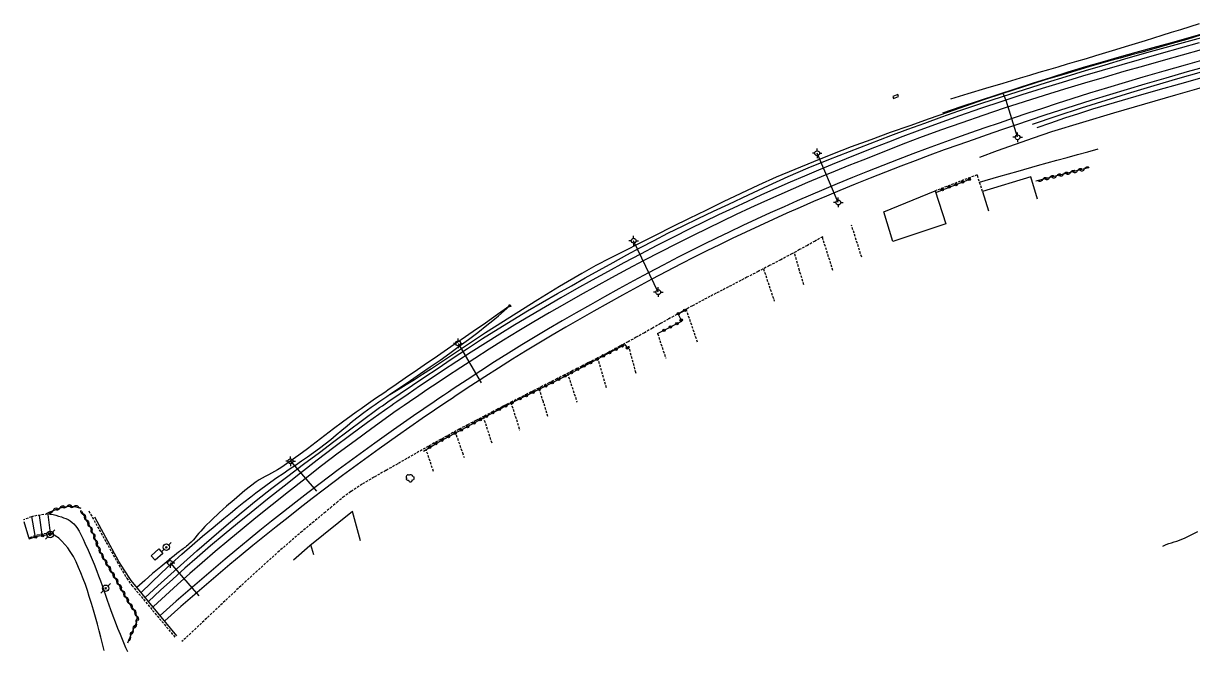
# Model space of a CAD drawing. Header units: millimetres. Extents: x 254999 to 256000, y 142999 to 144000.
# Drawn here: x 255341.8 to 255585.3, y 143119 to 143249.7 of the extents above; entities that cross this region are included whole.
import ezdxf

# ---------------------------------------------------------------- set-up
doc = ezdxf.new("R2010")
doc.units = ezdxf.units.MM
doc.linetypes.add('DASHED', pattern=[0.75, 0.5, -0.25])
doc.layers.get('0').update_dxf_attribs({"linetype": 'CONTINUOUS'})
for name, color, linetype in [('W0017', 7, 'CONTINUOUS'), ('W0071', 7, 'CONTINUOUS'), ('W0101', 7, 'CONTINUOUS'), ('W0104', 1, 'CONTINUOUS'), ('W0105', 7, 'CONTINUOUS'), ('W0112', 1, 'DASHED'), ('W0120', 7, 'CONTINUOUS'), ('W0211', 2, 'CONTINUOUS'), ('W0214', 2, 'CONTINUOUS'), ('W0300', 7, 'CONTINUOUS'), ('W0310', 3, 'CONTINUOUS'), ('W0323', 7, 'CONTINUOUS'), ('W0439', 7, 'CONTINUOUS'), ('W0473', 7, 'CONTINUOUS'), ('W0610', 7, 'CONTINUOUS'), ('W0611', 7, 'CONTINUOUS'), ('W0700', 7, 'CONTINUOUS'), ('W0850', 7, 'CONTINUOUS'), ('W1102', 7, 'CONTINUOUS')]:
    doc.layers.add(name, color=color, linetype=linetype)

# ---------------------------------------------------------------- blocks, each defined once
blk = doc.blocks.new('T850')
for p, q in [((-0.25, -0.15), (0, 0.32)), ((0, 0.32), (0.25, -0.15)), ((-0.25, -0.15), (0.25, -0.15))]:
    blk.add_line(p, q)
for major_axis in [(-0.106, 0.106), (-0.0354, 0.0354), (-0.0236, 0.0236)]:
    blk.add_ellipse((0, 0), major_axis=major_axis, ratio=1, start_param=3.926991, end_param=10.210176)
blk = doc.blocks.new('T610')
for p, q in [((-0.500001, 0), (-1.000002, 0)), ((0, 0.500001), (0, 1.000002)), ((0.500001, 0), (1.000002, 0)), ((0, -0.500001), (0, -1.000002))]:
    blk.add_line(p, q)
blk.add_ellipse((0, 0), major_axis=(-0.353554, 0.353554), ratio=1, start_param=3.926990817, end_param=10.2101761242)
blk = doc.blocks.new('T473')
for p, q in [((-0.166667, 0.166667), (0.166667, -0.166667)), ((-0.166667, -0.166667), (0.166667, 0.166667)), ((0.500001, 0.500001), (1.000002, 1.000002)), ((-1.000002, -1.000002), (-0.500001, -0.500001))]:
    blk.add_line(p, q)
blk.add_ellipse((0, 0), major_axis=(0.471405, 0.471405), ratio=1, start_param=5.4977871438, end_param=11.780972451)
blk = doc.blocks.new('T300')
for p, q in [((-0.8, 0.51), (-0.86, 0.34)), ((-0.86, 0.34), (-0.86, 0.17)), ((-0.86, 0.17), (-0.74, 0.06)), ((-0.69, 0.63), (-0.8, 0.51)), ((-0.8, -0.06), (-0.74, 0.06)), ((-0.74, 0.06), (-0.69, 0.11)), ((-0.57, 0.69), (-0.69, 0.63)), ((-0.46, 0.69), (-0.57, 0.69)), ((-0.29, 0.63), (-0.46, 0.69)), ((-0.29, 0.63), (-0.17, 0.74)), ((-0.23, 0.57), (-0.29, 0.63)), ((-0.17, 0.74), (-0.06, 0.8)), ((-0.06, 0.8), (0.06, 0.8)), ((0.06, 0.8), (0.23, 0.74)), ((0.23, 0.74), (0.34, 0.63)), ((0.34, 0.63), (0.4, 0.51)), ((0.46, 0.46), (0.34, 0.46)), ((0.4, 0.51), (0.4, 0.46)), ((0.57, 0.4), (0.46, 0.46)), ((0.57, 0.4), (0.69, 0.29)), ((0.69, 0.29), (0.74, 0.17)), ((0.74, 0.06), (0.69, -0.17)), ((0.74, 0.17), (0.74, 0.06)), ((-0.8, -0.17), (-0.8, -0.06)), ((-0.8, -0.23), (-0.8, -0.17)), ((-0.74, -0.34), (-0.8, -0.23)), ((-0.69, -0.4), (-0.74, -0.34)), ((-0.51, -0.46), (-0.69, -0.4)), ((-0.4, -0.46), (-0.51, -0.46)), ((-0.4, -0.46), (-0.34, -0.46)), ((-0.34, -0.46), (-0.34, -0.4)), ((-0.34, -0.51), (-0.34, -0.46)), ((-0.29, -0.63), (-0.34, -0.51)), ((-0.17, -0.74), (-0.29, -0.63)), ((-0.06, -0.8), (-0.17, -0.74)), ((0.06, -0.8), (-0.06, -0.8)), ((0.17, -0.74), (0.06, -0.8)), ((0.23, -0.69), (0.17, -0.74)), ((0.29, -0.46), (0.23, -0.46)), ((0.29, -0.63), (0.23, -0.69)), ((0.46, -0.4), (0.29, -0.46)), ((0.34, -0.51), (0.29, -0.63)), ((0.34, -0.51), (0.34, -0.46)), ((0.57, -0.34), (0.46, -0.4)), ((0.63, -0.29), (0.57, -0.34)), ((0.69, -0.17), (0.63, -0.29))]:
    blk.add_line(p, q)
blk = doc.blocks.new('t310o')
at = {"color": 0, "linetype": 'Continuous'}
for centre, start, end in [((-0.5, 0.38), 216.8699, 323.1304), ((0.5, -0.37), 36.8699, 143.1303)]:
    blk.add_arc(centre, 0.625, start, end, dxfattribs=at)
blk = doc.blocks.new('t323o')
at = {"color": 0, "linetype": 'Continuous'}
for radius in [0.25, 0.15]:
    blk.add_circle((0, 0), radius, dxfattribs=at)

msp = doc.modelspace()

# ---------------------------------------------------------------- linework, layer by layer
at = {"layer": 'W0017'}
for points in [[(255347.41, 143147.63), (255348, 143147.53), (255348.58, 143147.4), (255349.16, 143147.24), (255349.73, 143147.05), (255350.2, 143146.88), (255350.67, 143146.7), (255351.12, 143146.49), (255351.55, 143146.22), (255351.95, 143145.92), (255352.31, 143145.58), (255352.65, 143145.22), (255352.96, 143144.83), (255353.45, 143144.06), (255353.87, 143143.25), (255354.25, 143142.43), (255354.62, 143141.61), (255355.29, 143140.16), (255355.92, 143138.7), (255356.53, 143137.23), (255357.11, 143135.75), (255357.49, 143134.76), (255357.85, 143133.76), (255358.21, 143132.76), (255358.55, 143131.76), (255358.9, 143130.76), (255359.25, 143129.76), (255359.6, 143128.76), (255359.96, 143127.77), (255360.45, 143126.48), (255360.94, 143125.2), (255361.45, 143123.93), (255361.96, 143122.66), (255362.52, 143121.27), (255363.1, 143119.89), (255363.47, 143119.03), (255363.47, 143119.03)], [(255358.67, 143119.29), (255358.32, 143120.65), (255357.96, 143122.01), (255357.6, 143123.37), (255357.22, 143124.72), (255356.82, 143126.17), (255356.41, 143127.62), (255355.98, 143129.06), (255355.54, 143130.49), (255355.14, 143131.73), (255354.72, 143132.96), (255354.29, 143134.19), (255353.8, 143135.39), (255353.31, 143136.55), (255352.8, 143137.69), (255352.23, 143138.82), (255351.57, 143139.89), (255351.04, 143140.63), (255350.46, 143141.33), (255349.83, 143141.99), (255349.17, 143142.61), (255348.92, 143142.82), (255348.66, 143143.01), (255348.38, 143143.18), (255348.11, 143143.35), (255347.95, 143143.44), (255347.8, 143143.52), (255347.64, 143143.6), (255347.48, 143143.67)]]:
    msp.add_lwpolyline(points, dxfattribs=at)
at = {"layer": 'W0071'}
for points in [[(255534.95, 143234.03), (255538.58, 143235.14), (255542.21, 143236.24), (255545.84, 143237.33), (255549.47, 143238.42), (255551.43, 143239.01), (255553.38, 143239.58), (255555.34, 143240.16), (255557.3, 143240.73), (255559.25, 143241.31), (255561.21, 143241.88), (255563.17, 143242.46), (255565.12, 143243.05), (255568.59, 143244.09), (255572.05, 143245.15), (255575.52, 143246.21), (255578.98, 143247.28), (255580.92, 143247.89), (255582.86, 143248.51), (255584.8, 143249.13), (255586.74, 143249.75)], [(255591.6, 143248.72), (255587.95, 143247.7), (255584.3, 143246.68), (255580.65, 143245.66), (255577, 143244.64), (255573.5, 143243.66), (255569.99, 143242.69), (255566.49, 143241.71), (255563, 143240.69), (255559.35, 143239.58), (255555.72, 143238.44), (255552.09, 143237.28), (255548.46, 143236.12), (255544.64, 143234.88), (255540.83, 143233.63), (255537.02, 143232.36), (255533.21, 143231.08)]]:
    msp.add_lwpolyline(points, dxfattribs=at)
at = {"layer": 'W0101'}
for points in [[(255412.04, 143142.08), (255410.34, 143148.15), (255401.49, 143141.06), (255401.49, 143141.07), (255401.49, 143141.07)], [(255401.49, 143141.07), (255398.05, 143138.02)]]:
    msp.add_lwpolyline(points, dxfattribs=at)
at = {"layer": 'W0104'}
msp.add_lwpolyline([(255552.99, 143213.16), (255551.63, 143217.83), (255541.57, 143214.75), (255542.79, 143210.73)], dxfattribs=at)
for points in [[(255533.93, 143208.02), (255522.85, 143204.34), (255520.99, 143210.56), (255531.69, 143214.9)], [(255370.85, 143139.45), (255369.26, 143138.06), (255368.44, 143138.98), (255370.03, 143140.38)]]:
    msp.add_lwpolyline(points, close=True, dxfattribs=at)
at = {"layer": 'W0105'}
for points in [[(255344.27, 143143.16), (255343.57, 143147.17)], [(255345.1, 143147.38), (255345.69, 143143.39)], [(255346.92, 143147.58), (255347.37, 143143.65)], [(255341.91, 143146.11), (255342.86, 143142.82)]]:
    msp.add_lwpolyline(points, dxfattribs=at)
at = {"layer": 'W0112'}
for points in [[(255541.57, 143214.75), (255540.42, 143218.24), (255531.69, 143214.89)], [(255516.39, 143201.1), (255514.27, 143207.79)], [(255508.28, 143205.36), (255506.68, 143204.45), (255505.08, 143203.56), (255503.47, 143202.67), (255501.86, 143201.8), (255499.53, 143200.56), (255497.19, 143199.34), (255494.84, 143198.13), (255492.5, 143196.91), (255491.22, 143196.24), (255489.93, 143195.58), (255488.64, 143194.91), (255487.35, 143194.25), (255486.07, 143193.59), (255484.78, 143192.92), (255483.5, 143192.24), (255482.22, 143191.56), (255481.14, 143190.98), (255480.06, 143190.38), (255478.98, 143189.78), (255477.9, 143189.18), (255476.21, 143188.24), (255474.51, 143187.29), (255472.82, 143186.33), (255471.13, 143185.38), (255469.44, 143184.43), (255467.74, 143183.49), (255466.04, 143182.55), (255464.33, 143181.63), (255463.3, 143181.09), (255462.27, 143180.55), (255461.23, 143180.02), (255460.19, 143179.49), (255459.15, 143178.97), (255458.11, 143178.45), (255457.07, 143177.92), (255456.04, 143177.39), (255454.48, 143176.59), (255452.91, 143175.79), (255451.35, 143175), (255449.79, 143174.2), (255448.23, 143173.4), (255446.67, 143172.6), (255445.1, 143171.8), (255443.54, 143171)], [(255508.15, 143205.29), (255510.36, 143198.31)], [(255504.37, 143195.34), (255503.41, 143198.35), (255502.38, 143202.09)], [(255495.93, 143198.68), (255498.17, 143191.98)], [(255482.22, 143183.39), (255479.86, 143190.27)], [(255473.89, 143185.19), (255475.58, 143180.07)], [(255467.81, 143182.65), (255469.23, 143177.36), (255469.35, 143176.95)], [(255463.25, 143173.89), (255461.41, 143180.13)], [(255455.13, 143176.93), (255457.09, 143171)], [(255450.1, 143171), (255449.22, 143173.9)], [(255443.54, 143171), (255442.55, 143170.49), (255441.55, 143169.97), (255440.55, 143169.46), (255439.55, 143168.94), (255437.81, 143168.04), (255436.06, 143167.14), (255434.32, 143166.23), (255432.59, 143165.31), (255429.36, 143163.54), (255426.15, 143161.75), (255422.95, 143159.93), (255419.76, 143158.1), (255417.29, 143156.7), (255414.81, 143155.31), (255412.36, 143153.87), (255409.98, 143152.32), (255408.62, 143151.31), (255407.3, 143150.25), (255406.01, 143149.16), (255404.71, 143148.07), (255402.29, 143146.06), (255399.87, 143144.05), (255397.47, 143142.01), (255395.1, 143139.95), (255392.79, 143137.9), (255390.5, 143135.83), (255388.23, 143133.74), (255385.99, 143131.63)], [(255443.34, 143170.88), (255445.19, 143165.07)], [(255451.04, 143167.93), (255450.1, 143171)], [(255457.09, 143171), (255457.13, 143170.9)], [(255437.56, 143167.92), (255439.41, 143162.25)], [(255431.68, 143164.82), (255433.25, 143160.43), (255433.59, 143159.41)], [(255427.21, 143156.53), (255425.69, 143161.07)], [(255347.58, 143147.66), (255346.84, 143147.61), (255346.11, 143147.54), (255345.38, 143147.44), (255344.65, 143147.32), (255343.48, 143147.1), (255341.82, 143146.44)], [(255355.44, 143148.3), (255361.34, 143137.7), (255361.33, 143137.7), (255363.34, 143134.3), (255364.43, 143132.79), (255364.42, 143132.79), (255373.44, 143121.95)], [(255347.48, 143143.67), (255346.67, 143143.6), (255345.88, 143143.49), (255345.08, 143143.34), (255344.29, 143143.17), (255343.66, 143142.88), (255343.15, 143142.69), (255342.89, 143142.6), (255342.89, 143142.6), (255342.89, 143142.6), (255342.89, 143142.6)], [(255385.99, 143131.63), (255374.83, 143121.11)]]:
    msp.add_lwpolyline(points, dxfattribs=at)
at = {"layer": 'W0120'}
msp.add_lwpolyline([(255373.78, 143122.31), (255364.23, 143133.84), (255362.79, 143136.01), (255361.68, 143137.79), (255356.72, 143146.97)], dxfattribs=at)
at = {"layer": 'W0211'}
for points in [[(255417.73, 143171), (255420.28, 143172.74), (255422.84, 143174.47), (255425.41, 143176.18), (255427.97, 143177.89), (255431.13, 143180), (255434.29, 143182.1), (255437.46, 143184.19), (255440.67, 143186.22), (255443.74, 143188.09), (255446.83, 143189.92), (255449.94, 143191.72), (255453.06, 143193.51), (255455.95, 143195.16), (255458.84, 143196.8), (255461.75, 143198.42), (255464.66, 143200.02), (255467.49, 143201.57), (255470.32, 143203.1), (255473.16, 143204.6), (255476.03, 143206.07), (255479.18, 143207.64), (255482.35, 143209.16), (255485.53, 143210.66), (255488.72, 143212.15), (255492.83, 143214.07), (255496.95, 143215.99), (255501.09, 143217.87), (255505.26, 143219.68), (255509.52, 143221.44), (255513.82, 143223.12), (255518.13, 143224.76), (255522.45, 143226.39), (255525.98, 143227.71), (255529.52, 143229.02), (255533.07, 143230.3), (255536.63, 143231.55), (255541.17, 143233.08), (255545.72, 143234.57), (255550.29, 143236.02), (255554.86, 143237.46), (255558.94, 143238.72), (255563.02, 143239.95), (255567.12, 143241.16), (255571.21, 143242.35), (255575.78, 143243.66), (255580.35, 143244.95), (255584.93, 143246.21), (255589.52, 143247.45)], [(255591.99, 143240.9), (255587.07, 143239.57), (255582.16, 143238.2), (255577.26, 143236.78), (255572.38, 143235.32), (255567.24, 143233.73), (255562.12, 143232.09), (255557.01, 143230.41), (255551.91, 143228.69)], [(255540.93, 143216.71), (255544.94, 143217.87), (255548.96, 143219.01), (255552.98, 143220.15), (255557, 143221.27), (255559.16, 143221.87), (255561.31, 143222.46), (255563.47, 143223.04), (255565.62, 143223.62)], [(255443.1, 143190.95), (255440.56, 143189.17), (255438.03, 143187.4), (255435.49, 143185.63), (255432.95, 143183.87), (255431.56, 143182.91), (255430.17, 143181.96), (255428.78, 143181), (255427.38, 143180.05), (255425.99, 143179.1), (255424.6, 143178.15), (255423.21, 143177.2), (255421.82, 143176.24), (255420.87, 143175.58), (255419.92, 143174.93), (255418.96, 143174.28), (255418.01, 143173.62), (255417.06, 143172.97), (255416.11, 143172.31), (255415.15, 143171.66), (255414.2, 143171)], [(255414.2, 143171), (255413.17, 143170.28), (255412.14, 143169.56), (255411.11, 143168.83), (255410.09, 143168.11), (255408.25, 143166.76), (255406.42, 143165.39), (255404.61, 143164), (255402.8, 143162.61), (255400.99, 143161.23), (255399.15, 143159.87), (255397.29, 143158.55), (255395.4, 143157.27), (255394.77, 143156.88), (255394.14, 143156.52), (255393.5, 143156.17), (255392.85, 143155.83), (255392.2, 143155.48), (255391.56, 143155.13), (255390.93, 143154.75), (255390.32, 143154.35), (255389.12, 143153.48), (255387.96, 143152.55), (255386.83, 143151.59), (255385.7, 143150.62), (255384.14, 143149.27), (255382.6, 143147.89), (255381.08, 143146.48), (255379.61, 143145.04), (255379.18, 143144.59), (255378.76, 143144.12), (255378.36, 143143.65), (255377.97, 143143.17), (255377.56, 143142.7), (255377.15, 143142.23), (255376.73, 143141.78), (255376.28, 143141.35), (255376.05, 143141.14), (255375.8, 143140.95), (255375.56, 143140.77), (255375.31, 143140.59), (255375.06, 143140.41), (255374.8, 143140.23), (255374.56, 143140.05), (255374.31, 143139.87), (255373.75, 143139.42), (255373.19, 143138.98), (255372.64, 143138.52), (255372.09, 143138.07), (255370.41, 143136.67), (255368.74, 143135.25), (255367.09, 143133.83), (255365.44, 143132.4)], [(255367.21, 143130.28), (255369.85, 143132.74), (255372.52, 143135.17), (255375.2, 143137.58), (255377.91, 143139.97), (255380.97, 143142.64), (255384.05, 143145.28), (255387.16, 143147.89), (255390.31, 143150.46), (255393.57, 143153.02), (255396.87, 143155.52), (255400.18, 143158), (255403.49, 143160.48), (255406.46, 143162.73), (255409.43, 143164.97), (255412.41, 143167.2), (255415.42, 143169.38), (255416, 143169.79), (255416.58, 143170.19), (255417.16, 143170.6), (255417.73, 143171)], [(255579.07, 143140.96), (255579.27, 143141.05), (255579.8, 143141.29), (255580.34, 143141.5), (255580.89, 143141.68), (255581.44, 143141.86), (255581.99, 143142.03), (255582.54, 143142.21), (255583.08, 143142.4), (255583.61, 143142.63), (255585.02, 143143.3), (255586.41, 143144)]]:
    msp.add_lwpolyline(points, dxfattribs=at)
at = {"layer": 'W0214'}
for points in [[(255587.15, 143247.34), (255584.1, 143246.43), (255581.04, 143245.54), (255578.87, 143244.92), (255576.71, 143244.32), (255574.54, 143243.72), (255572.37, 143243.13), (255570.2, 143242.54), (255568.03, 143241.94), (255565.86, 143241.33), (255563.7, 143240.7), (255559.16, 143239.35), (255554.62, 143237.97), (255550.1, 143236.56), (255545.58, 143235.1), (255541.79, 143233.84), (255538.01, 143232.54), (255534.24, 143231.23), (255530.47, 143229.9), (255526.4, 143228.46), (255522.33, 143227.02), (255518.27, 143225.55), (255514.22, 143224.04), (255510.28, 143222.52), (255506.36, 143220.97), (255502.45, 143219.37), (255498.57, 143217.72), (255494.88, 143216.06), (255491.21, 143214.34), (255487.55, 143212.59), (255483.9, 143210.83), (255480.43, 143209.14), (255476.95, 143207.44), (255473.49, 143205.71), (255470.04, 143203.97), (255467.04, 143202.44), (255464.04, 143200.91), (255461.05, 143199.34), (255458.1, 143197.71), (255453.49, 143195.02), (255448.93, 143192.24), (255444.41, 143189.4), (255439.9, 143186.54), (255438.02, 143185.33), (255436.15, 143184.1), (255434.28, 143182.86), (255432.43, 143181.61), (255430.57, 143180.36), (255428.7, 143179.12), (255426.83, 143177.89), (255424.95, 143176.68), (255423.25, 143175.61), (255421.54, 143174.55), (255419.83, 143173.51), (255418.1, 143172.49)], [(255552.92, 143228.08), (255555.81, 143229.09), (255558.7, 143230.07), (255561.6, 143231.02), (255564.51, 143231.94), (255569.03, 143233.31), (255573.56, 143234.63), (255578.11, 143235.92), (255582.65, 143237.2), (255587.81, 143238.64), (255592.97, 143240.05), (255598.14, 143241.44), (255603.32, 143242.82)], [(255540.97, 143221.88), (255544.7, 143223.29), (255548.44, 143224.65), (255552.2, 143225.96), (255555.98, 143227.22), (255562.41, 143229.23), (255568.88, 143231.14), (255575.35, 143232.99), (255581.82, 143234.87), (255586.2, 143236.15), (255590.57, 143237.42), (255594.95, 143238.69), (255599.32, 143239.96)], [(255415.83, 143171), (255416.65, 143171.56), (255417.47, 143172.12), (255418.3, 143172.67), (255419.13, 143173.23), (255419.95, 143173.78), (255420.78, 143174.34), (255421.6, 143174.9), (255422.42, 143175.46), (255424.48, 143176.87), (255426.54, 143178.27), (255428.6, 143179.69), (255430.63, 143181.13), (255432.58, 143182.55), (255434.52, 143183.99), (255436.44, 143185.46), (255438.34, 143186.95), (255439.55, 143187.93), (255440.74, 143188.92), (255441.93, 143189.92), (255443.1, 143190.95)], [(255366.34, 143131.31), (255368.43, 143133.35), (255370.54, 143135.36), (255372.67, 143137.35), (255374.83, 143139.31), (255376.98, 143141.19), (255379.15, 143143.04), (255381.34, 143144.87), (255383.54, 143146.69), (255384.93, 143147.84), (255386.33, 143148.99), (255387.74, 143150.12), (255389.17, 143151.23), (255390.2, 143152.03), (255391.25, 143152.81), (255392.3, 143153.58), (255393.36, 143154.35), (255394.62, 143155.24), (255395.89, 143156.11), (255397.17, 143156.98), (255398.45, 143157.84), (255399.73, 143158.7), (255401, 143159.57), (255402.26, 143160.46), (255403.5, 143161.38), (255404.68, 143162.27), (255405.83, 143163.19), (255406.97, 143164.13), (255408.1, 143165.07), (255409.23, 143166.02), (255410.37, 143166.96), (255411.53, 143167.87), (255412.7, 143168.77), (255413.47, 143169.34), (255414.25, 143169.9), (255415.04, 143170.45), (255415.83, 143171)]]:
    msp.add_lwpolyline(points, dxfattribs=at)
at = {"layer": 'W0310'}
for points in [[(255563.6, 143219.67), (255552.62, 143216.92)], [(255346.65, 143147.76), (255347.35, 143148.11), (255348.06, 143148.42), (255348.79, 143148.7), (255349.53, 143148.95), (255349.94, 143149.06), (255350.36, 143149.17), (255350.79, 143149.24), (255351.22, 143149.28), (255351.73, 143149.27), (255352.25, 143149.22), (255352.75, 143149.14), (255353.26, 143149.04), (255353.4, 143149.01), (255353.53, 143148.97), (255353.67, 143148.93), (255353.8, 143148.88)], [(255363.55, 143120.83), (255363.79, 143121.43), (255364.04, 143122.03), (255364.29, 143122.62), (255364.54, 143123.22), (255364.65, 143123.47), (255364.77, 143123.72), (255364.9, 143123.97), (255365.02, 143124.21), (255365.14, 143124.46), (255365.25, 143124.72), (255365.34, 143124.98), (255365.42, 143125.25), (255365.45, 143125.37), (255365.47, 143125.49), (255365.49, 143125.62), (255365.5, 143125.74), (255365.51, 143125.87), (255365.51, 143125.99), (255365.5, 143126.12), (255365.48, 143126.25), (255365.18, 143127.07), (255364.74, 143127.83), (255364.25, 143128.54), (255363.81, 143129.25), (255363.11, 143130.51), (255362.41, 143131.76), (255361.71, 143133.02), (255361, 143134.27), (255360.6, 143134.97), (255360.19, 143135.67), (255359.77, 143136.37), (255359.35, 143137.07), (255358.94, 143137.77), (255358.54, 143138.47), (255358.16, 143139.19), (255357.79, 143139.92), (255357.53, 143140.49), (255357.29, 143141.07), (255357.06, 143141.66), (255356.84, 143142.25), (255356.63, 143142.84), (255356.4, 143143.43), (255356.16, 143144.02), (255355.91, 143144.59), (255355.46, 143145.51), (255354.99, 143146.41), (255354.5, 143147.3), (255353.98, 143148.18)]]:
    msp.add_lwpolyline(points, dxfattribs=at)
at = {"layer": 'W0323'}
for points in [[(255531.81, 143214.58), (255538.91, 143217.36)], [(255473.89, 143185.19), (255478.95, 143187.77), (255478.14, 143189.3), (255479.97, 143190.24)], [(255443.87, 143171), (255449.34, 143173.68), (255455.05, 143176.57), (255461.3, 143179.9), (255467.07, 143182.93), (255467.62, 143182.18)], [(255425.13, 143160.75), (255428.31, 143162.66), (255432.64, 143164.94), (255438.24, 143168.01), (255443.2, 143170.67), (255443.87, 143171)], [(255347.4, 143143.4), (255344.69, 143143), (255342.98, 143142.4), (255342.98, 143142.4), (255342.98, 143142.4)]]:
    msp.add_lwpolyline(points, dxfattribs=at)
at = {"layer": 'W0439'}
msp.add_lwpolyline([(255523.01, 143234.15), (255524.07, 143234.55), (255523.92, 143234.94), (255522.86, 143234.54)], close=True, dxfattribs=at)
at = {"layer": 'W0611'}
for points in [[(255546.48, 143233.67), (255545.94, 143235.05)], [(255548.86, 143226.05), (255546.48, 143233.67)], [(255511.51, 143212.49), (255507.12, 143222.73)], [(255474.04, 143193.84), (255468.9, 143204.53)], [(255432.37, 143183.16), (255437.15, 143174.97)], [(255397.45, 143158.64), (255402.87, 143152.39)], [(255372.38, 143137.48), (255378.34, 143130.65)]]:
    msp.add_lwpolyline(points, dxfattribs=at)
at = {"layer": 'W0700'}
for points in [[(255586.67, 143245.7), (255582.72, 143244.6), (255578.78, 143243.49), (255574.68, 143242.32), (255570.57, 143241.15), (255566.47, 143239.96), (255562.38, 143238.74), (255558.17, 143237.47), (255553.96, 143236.19), (255549.77, 143234.87), (255545.58, 143233.51), (255541.15, 143232.02), (255536.73, 143230.49), (255532.32, 143228.92), (255527.93, 143227.32), (255524.96, 143226.2), (255521.99, 143225.06), (255519.04, 143223.89), (255516.08, 143222.72), (255513.18, 143221.56), (255510.27, 143220.39), (255507.37, 143219.2), (255504.49, 143217.99), (255501.5, 143216.71), (255498.53, 143215.4), (255495.56, 143214.07), (255492.61, 143212.72), (255489.6, 143211.32), (255486.6, 143209.89), (255483.61, 143208.44), (255480.63, 143206.97), (255477.17, 143205.25), (255473.73, 143203.5), (255470.3, 143201.73), (255466.89, 143199.93), (255463.58, 143198.15), (255460.28, 143196.34), (255457, 143194.51), (255453.74, 143192.65), (255450.54, 143190.8), (255447.36, 143188.92), (255444.19, 143187.02), (255441.04, 143185.09), (255438.04, 143183.22), (255435.05, 143181.31), (255432.08, 143179.39), (255429.12, 143177.45), (255426.72, 143175.85), (255424.33, 143174.25), (255421.94, 143172.63), (255419.57, 143171)], [(255587.07, 143244.25), (255583.13, 143243.15), (255579.19, 143242.05), (255575.09, 143240.88), (255570.99, 143239.71), (255566.9, 143238.52), (255562.81, 143237.31), (255558.61, 143236.04), (255554.42, 143234.76), (255550.23, 143233.44), (255546.05, 143232.09), (255541.63, 143230.6), (255537.23, 143229.08), (255532.83, 143227.51), (255528.45, 143225.91), (255525.49, 143224.8), (255522.53, 143223.65), (255519.58, 143222.49), (255516.64, 143221.32), (255513.74, 143220.17), (255510.84, 143219), (255507.95, 143217.82), (255505.08, 143216.61), (255502.1, 143215.33), (255499.14, 143214.03), (255496.18, 143212.71), (255493.24, 143211.36), (255490.24, 143209.96), (255487.24, 143208.54), (255484.26, 143207.09), (255481.29, 143205.63), (255477.85, 143203.91), (255474.42, 143202.17), (255471, 143200.4), (255467.59, 143198.61), (255464.29, 143196.83), (255461.01, 143195.03), (255457.74, 143193.2), (255454.49, 143191.35), (255451.3, 143189.5), (255448.13, 143187.63), (255444.97, 143185.74), (255441.83, 143183.82), (255438.84, 143181.95), (255435.86, 143180.05), (255432.9, 143178.13), (255429.95, 143176.2), (255428.01, 143174.91), (255426.07, 143173.61), (255424.14, 143172.31), (255422.21, 143171)], [(255588.13, 143242.32), (255583.73, 143241.08), (255579.34, 143239.82), (255574.95, 143238.55), (255571.25, 143237.45), (255567.55, 143236.34), (255563.85, 143235.21), (255560.17, 143234.05), (255557.11, 143233.07), (255554.05, 143232.06), (255551, 143231.04), (255547.96, 143230.01), (255544.99, 143229), (255542.03, 143227.99), (255539.07, 143226.96), (255536.12, 143225.91), (255533.08, 143224.82), (255530.04, 143223.71), (255527.01, 143222.58), (255523.99, 143221.43), (255520.8, 143220.2), (255517.62, 143218.95), (255514.45, 143217.67), (255511.28, 143216.38), (255508.5, 143215.21), (255505.73, 143214.03), (255502.97, 143212.83), (255500.22, 143211.61), (255497.35, 143210.32), (255494.49, 143209), (255491.64, 143207.67), (255488.8, 143206.32), (255486.12, 143205.03), (255483.45, 143203.73), (255480.79, 143202.41), (255478.14, 143201.07), (255475.05, 143199.46), (255471.96, 143197.83), (255468.89, 143196.17), (255465.83, 143194.49), (255462.86, 143192.85), (255459.89, 143191.2), (255456.94, 143189.52), (255453.99, 143187.83), (255451.19, 143186.18), (255448.4, 143184.52), (255445.62, 143182.84), (255442.85, 143181.14), (255439.95, 143179.31), (255437.07, 143177.45), (255434.2, 143175.58), (255431.34, 143173.69), (255430.33, 143173.02), (255429.33, 143172.35), (255428.33, 143171.68), (255427.33, 143171)], [(255588.53, 143240.87), (255584.14, 143239.64), (255579.76, 143238.38), (255575.38, 143237.11), (255571.68, 143236.01), (255567.99, 143234.9), (255564.3, 143233.77), (255560.62, 143232.62), (255557.57, 143231.64), (255554.52, 143230.63), (255551.48, 143229.62), (255548.44, 143228.59), (255545.48, 143227.58), (255542.52, 143226.57), (255539.57, 143225.54), (255536.63, 143224.5), (255533.59, 143223.41), (255530.56, 143222.3), (255527.54, 143221.18), (255524.52, 143220.03), (255521.34, 143218.8), (255518.17, 143217.55), (255515.01, 143216.28), (255511.86, 143214.99), (255509.09, 143213.83), (255506.33, 143212.66), (255503.57, 143211.46), (255500.83, 143210.24), (255497.97, 143208.95), (255495.12, 143207.64), (255492.28, 143206.31), (255489.44, 143204.96), (255486.78, 143203.68), (255484.12, 143202.39), (255481.47, 143201.07), (255478.83, 143199.74), (255475.74, 143198.13), (255472.67, 143196.5), (255469.61, 143194.85), (255466.55, 143193.18), (255463.59, 143191.54), (255460.63, 143189.89), (255457.68, 143188.22), (255454.75, 143186.53), (255451.95, 143184.89), (255449.17, 143183.24), (255446.4, 143181.56), (255443.64, 143179.86), (255440.75, 143178.04), (255437.88, 143176.19), (255435.02, 143174.33), (255432.17, 143172.44), (255431.63, 143172.08), (255431.09, 143171.72), (255430.55, 143171.36), (255430.01, 143171)], [(255419.57, 143171), (255418.94, 143170.56), (255418.31, 143170.12), (255417.68, 143169.68), (255417.05, 143169.23), (255413.51, 143166.69), (255409.99, 143164.11), (255406.5, 143161.5), (255403.02, 143158.86), (255399.55, 143156.19), (255396.1, 143153.48), (255392.67, 143150.75), (255389.26, 143147.99), (255386.43, 143145.69), (255383.61, 143143.36), (255380.81, 143141.01), (255378.04, 143138.63), (255375.46, 143136.38), (255372.91, 143134.1), (255370.38, 143131.8), (255367.86, 143129.48)], [(255422.21, 143171), (255421.13, 143170.26), (255420.06, 143169.51), (255418.99, 143168.77), (255417.92, 143168.01), (255414.39, 143165.48), (255410.88, 143162.9), (255407.4, 143160.3), (255403.93, 143157.67), (255400.47, 143155), (255397.03, 143152.3), (255393.61, 143149.58), (255390.21, 143146.83), (255387.39, 143144.53), (255384.58, 143142.21), (255381.79, 143139.87), (255379.02, 143137.5), (255376.46, 143135.25), (255373.91, 143132.99), (255371.39, 143130.7), (255368.89, 143128.38)], [(255427.33, 143171), (255425.2, 143169.56), (255423.09, 143168.1), (255420.98, 143166.64), (255418.88, 143165.16), (255415.03, 143162.42), (255411.19, 143159.65), (255407.38, 143156.86), (255403.59, 143154.02), (255401.05, 143152.08), (255398.52, 143150.12), (255396.01, 143148.14), (255393.5, 143146.15), (255391.07, 143144.2), (255388.65, 143142.24), (255386.25, 143140.27), (255383.85, 143138.27), (255380.43, 143135.38), (255377.03, 143132.46), (255373.66, 143129.52), (255370.3, 143126.55)], [(255430.01, 143171), (255427.43, 143169.26), (255424.86, 143167.5), (255422.29, 143165.73), (255419.74, 143163.94), (255415.9, 143161.2), (255412.08, 143158.44), (255408.27, 143155.65), (255404.5, 143152.83), (255401.96, 143150.89), (255399.44, 143148.93), (255396.94, 143146.96), (255394.44, 143144.97), (255392.02, 143143.03), (255389.6, 143141.08), (255387.2, 143139.11), (255384.82, 143137.13), (255381.41, 143134.24), (255378.01, 143131.33), (255374.64, 143128.39), (255371.3, 143125.43)]]:
    msp.add_lwpolyline(points, dxfattribs=at)
at = {"layer": 'W1102'}
msp.add_lwpolyline([(255402.28, 143139.15), (255401.7, 143141.23)], dxfattribs=at)

# ---------------------------------------------------------------- block references
at = {"layer": 'W0300'}
msp.add_blockref('T300', (255422.41, 143155.09), dxfattribs=at)
at = {"layer": 'W0310'}
for p, rotation in [((255554.08, 143217.28), 194.075540978478), ((255555.53, 143217.64), 194.075540978478), ((255556.99, 143218.01), 194.075540978478), ((255558.44, 143218.37), 194.075540978478), ((255559.9, 143218.74), 194.075540978478), ((255561.35, 143219.1), 194.075540978478), ((255562.81, 143219.47), 194.075540978478), ((255349.42, 143148.91), 18.18853940433473), ((255350.88, 143149.25), 4.99501276404095), ((255352.37, 143149.2), 350.6843381091601), ((255348.01, 143148.4), 23.83216863547744), ((255354.3, 143147.63), 120.6776015631416), ((255355.03, 143146.33), 117.5097432320328), ((255355.71, 143144.99), 115.9258184670991), ((255356.32, 143143.62), 112.1324789526092), ((255356.86, 143142.22), 110.2623080175187), ((255357.39, 143140.82), 112.5450264043884), ((255358.02, 143139.46), 116.6697648393164), ((255358.73, 143138.14), 119.5141717871126), ((255359.49, 143136.84), 120.8407503753929), ((255360.26, 143135.55), 120.5402245742323), ((255361.01, 143134.25), 119.3387023526564), ((255361.75, 143132.95), 119.2152264510102), ((255362.48, 143131.64), 119.1439395936654), ((255363.21, 143130.33), 119.1248421273145), ((255363.95, 143129.02), 121.9383351057021), ((255364.77, 143127.77), 120.2644631424524), ((255365.33, 143124.95), 70.06866231047329), ((255365.41, 143126.42), 109.5986717678865), ((255364.12, 143122.22), 67.405177477065), ((255364.71, 143123.59), 64.015147908758)]:
    msp.add_blockref('t310o', p, dxfattribs=dict(at, rotation=rotation))
at = {"layer": 'W0323'}
for p, rotation in [((255538.79, 143217.31), 21.34538465244655), ((255533.21, 143215.13), 21.34538465244655), ((255534.6, 143215.68), 21.34538465244655), ((255536, 143216.22), 21.34538465244655), ((255537.4, 143216.77), 21.34538465244655), ((255478.22, 143189.34), 27.36181204518078), ((255478.8, 143188.05), 118.1504323755077), ((255479.55, 143190.03), 27.36181204518078), ((255475.23, 143185.87), 27.02517588194449), ((255476.57, 143186.55), 27.02517588194449), ((255477.9, 143187.24), 27.02517588194449), ((255463.89, 143181.26), 27.72865640897843), ((255465.22, 143181.96), 27.72865640897843), ((255466.55, 143182.66), 27.72865640897843), ((255467.61, 143182.2), 306.4627639460099), ((255458.59, 143178.46), 28.03914303762791), ((255459.91, 143179.16), 28.03914303762791), ((255461.24, 143179.87), 28.03914303762791), ((255462.57, 143180.57), 27.72865640897843), ((255454.61, 143176.35), 26.88513600092471), ((255455.94, 143177.05), 28.03914303762791), ((255457.27, 143177.75), 28.03914303762791), ((255449.26, 143173.64), 26.09634615871821), ((255450.6, 143174.32), 26.88513600092471), ((255451.94, 143174.99), 26.88513600092471), ((255453.28, 143175.67), 26.88513600092471), ((255445.22, 143171.66), 26.09634615871821), ((255446.57, 143172.32), 26.09634615871821), ((255447.91, 143172.98), 26.09634615871821), ((255439.57, 143168.72), 28.22216834683712), ((255440.9, 143169.43), 28.22216834683712), ((255442.22, 143170.14), 28.22216834683712), ((255443.55, 143170.84), 26.0963461583954), ((255435.62, 143166.57), 28.71363967825445), ((255436.94, 143167.29), 28.71363967825445), ((255438.25, 143168.01), 28.22216834683712), ((255430.34, 143163.73), 27.79449789732172), ((255431.67, 143164.43), 27.79449789732172), ((255432.99, 143165.13), 28.71363967825445), ((255434.31, 143165.85), 28.71363967825445), ((255426.42, 143161.52), 31.01940149285283), ((255427.7, 143162.29), 31.01940149285283), ((255429.01, 143163.03), 27.79449789732172), ((255344.39, 143142.89), 199.2979309594442), ((255345.86, 143143.17), 188.5566580269325), ((255347.35, 143143.4), 188.5566580269325)]:
    msp.add_blockref('t323o', p, dxfattribs=dict(at, rotation=rotation))
at = {"layer": 'W0473'}
for p in [(255347.4, 143143.39), (255371.59, 143140.76), (255358.95, 143132.2)]:
    msp.add_blockref('T473', p, dxfattribs=at)
at = {"layer": 'W0610'}
for p in [(255548.85, 143226.05), (255507.12, 143222.73), (255511.52, 143212.49), (255468.9, 143204.53), (255474.02, 143193.83), (255432.36, 143183.17), (255397.45, 143158.64), (255372.37, 143137.48)]:
    msp.add_blockref('T610', p, dxfattribs=at)
at = {"layer": 'W0850', "rotation": 125.1170890852951}
msp.add_blockref('T850', (255443.1, 143190.95), dxfattribs=at)

doc.saveas('drawing.dxf')
